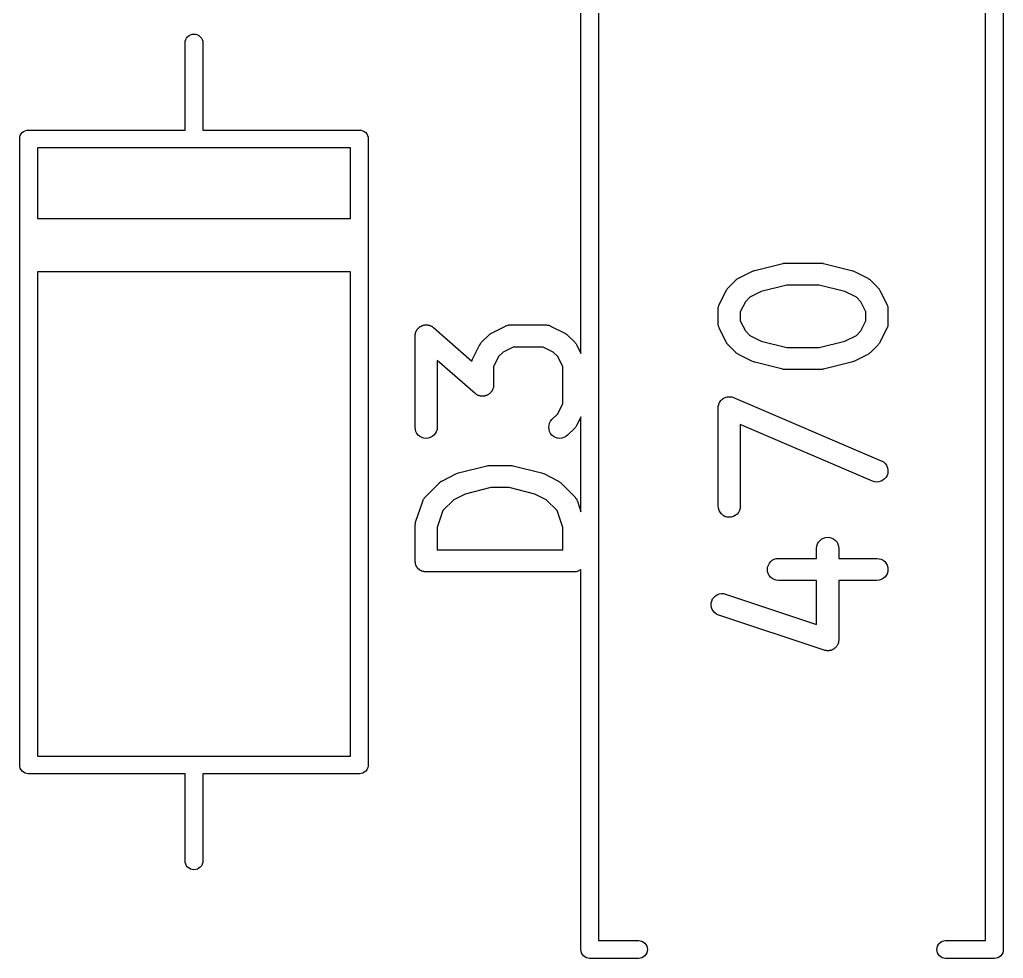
# Model space of a CAD drawing. Extents: x 88 to 197, y -105 to -93.
# Drawn here: x 113.52 to 120.18, y -102.71 to -96.35 of the extents above; entities that cross this region are included whole.
import ezdxf

# ---------------------------------------------------------------- set-up
doc = ezdxf.new("R2010")
doc.units = 0
doc.layers.add('BLACK', color=7, linetype='CONTINUOUS')

msp = doc.modelspace()

# ---------------------------------------------------------------- linework, layer by layer
at = {"layer": 'BLACK', "linetype": 'CONTINUOUS'}
for p, q in [((117.32, -98.6123), (117.32, -96.1129)), ((117.44, -96.17), (117.44, -102.59)), ((120.06, -102.59), (120.06, -96.17)), ((120.18, -96.1129), (120.18, -102.647)), ((114.64, -96.5071), (114.641, -96.4982)), ((114.641, -96.4982), (114.644, -96.4869)), ((114.644, -96.4869), (114.65, -96.4765)), ((114.65, -96.4765), (114.657, -96.4674)), ((114.657, -96.4674), (114.667, -96.4599)), ((114.667, -96.4599), (114.677, -96.4543)), ((114.677, -96.4543), (114.688, -96.4509)), ((114.688, -96.4509), (114.7, -96.4497)), ((114.7, -96.4497), (114.712, -96.4509)), ((114.712, -96.4509), (114.723, -96.4543)), ((114.723, -96.4543), (114.733, -96.4599)), ((114.733, -96.4599), (114.743, -96.4674)), ((114.743, -96.4674), (114.75, -96.4765)), ((114.75, -96.4765), (114.756, -96.4869)), ((114.756, -96.4869), (114.759, -96.4982)), ((114.759, -96.4982), (114.76, -96.5071)), ((114.64, -97.1), (114.64, -96.5071)), ((114.76, -96.5071), (114.76, -97.1)), ((113.557, -97.1043), (113.568, -97.1009)), ((113.568, -97.1009), (113.577, -97.1)), ((113.577, -97.1), (113.58, -97.0997)), ((113.58, -97.0997), (113.583, -97.1)), ((113.583, -97.1), (114.64, -97.1)), ((114.76, -97.1), (115.817, -97.1)), ((115.817, -97.1), (115.82, -97.0997)), ((115.82, -97.0997), (115.823, -97.1)), ((115.823, -97.1), (115.832, -97.1009)), ((115.832, -97.1009), (115.843, -97.1043)), ((113.52, -97.16), (113.521, -97.1482)), ((113.52, -97.1629), (113.52, -97.16)), ((113.52, -97.7571), (113.52, -97.1629)), ((113.521, -97.1482), (113.524, -97.1369)), ((113.524, -97.1369), (113.53, -97.1265)), ((113.53, -97.1265), (113.537, -97.1174)), ((113.537, -97.1174), (113.547, -97.1099)), ((113.547, -97.1099), (113.557, -97.1043)), ((115.843, -97.1043), (115.853, -97.1099)), ((115.853, -97.1099), (115.863, -97.1174)), ((115.863, -97.1174), (115.87, -97.1265)), ((115.87, -97.1265), (115.876, -97.1369)), ((115.876, -97.1369), (115.879, -97.1482)), ((115.879, -97.1482), (115.88, -97.16)), ((115.88, -97.16), (115.88, -97.1629)), ((115.88, -97.1629), (115.88, -97.7571)), ((114.697, -97.22), (113.64, -97.22)), ((113.64, -97.22), (113.64, -97.7)), ((114.7, -97.2203), (114.697, -97.22)), ((114.703, -97.22), (114.7, -97.2203)), ((115.76, -97.22), (114.703, -97.22)), ((115.76, -97.7), (115.76, -97.22)), ((113.64, -97.7), (115.76, -97.7)), ((113.52, -97.76), (113.52, -97.7571)), ((113.52, -97.7629), (113.52, -97.76)), ((113.52, -97.8771), (113.52, -97.7629)), ((115.88, -97.7571), (115.88, -97.76)), ((115.88, -97.76), (115.88, -97.7629)), ((115.88, -97.7629), (115.88, -97.8771)), ((113.52, -97.88), (113.52, -97.8771)), ((113.52, -97.8829), (113.52, -97.88)), ((113.52, -97.9971), (113.52, -97.8829)), ((115.88, -97.8771), (115.88, -97.88)), ((115.88, -97.88), (115.88, -97.8829)), ((115.88, -97.8829), (115.88, -97.9971)), ((113.52, -98), (113.52, -97.9971)), ((113.52, -98.0029), (113.52, -98)), ((113.52, -101.397), (113.52, -98.0029)), ((115.88, -97.9971), (115.88, -98)), ((115.88, -98), (115.88, -98.0029)), ((115.88, -98.0029), (115.88, -101.397)), ((118.497, -98.0508), (118.687, -98.0031)), ((118.687, -98.0031), (118.688, -98.0029)), ((118.688, -98.0029), (118.689, -98.0027)), ((118.689, -98.0027), (118.691, -98.0023)), ((118.691, -98.0023), (118.697, -98.0017)), ((118.697, -98.0017), (118.703, -98.001)), ((118.703, -98.001), (118.704, -98.001)), ((118.704, -98.001), (118.705, -98.0009)), ((118.705, -98.0009), (118.943, -98.0009)), ((118.943, -98.0009), (118.944, -98.0009)), ((118.944, -98.0009), (118.946, -98.0011)), ((118.946, -98.0011), (118.947, -98.001)), ((118.947, -98.001), (118.953, -98.0019)), ((118.953, -98.0019), (118.959, -98.0025)), ((118.959, -98.0025), (118.96, -98.0029)), ((118.96, -98.0029), (118.962, -98.0031)), ((118.962, -98.0031), (119.152, -98.0508)), ((113.64, -98.06), (113.64, -101.34)), ((115.76, -98.06), (113.64, -98.06)), ((115.76, -101.34), (115.76, -98.06)), ((118.386, -98.1041), (118.481, -98.0564)), ((118.481, -98.0564), (118.482, -98.056)), ((118.482, -98.056), (118.483, -98.0559)), ((118.483, -98.0557), (118.489, -98.0533)), ((118.483, -98.0559), (118.483, -98.0557)), ((118.489, -98.0533), (118.496, -98.0509)), ((118.496, -98.0509), (118.497, -98.0508)), ((118.496, -98.0509), (118.496, -98.0509)), ((119.152, -98.0508), (119.153, -98.051)), ((119.153, -98.051), (119.153, -98.0511)), ((119.153, -98.0511), (119.154, -98.0512)), ((119.154, -98.0512), (119.16, -98.0537)), ((119.16, -98.0537), (119.167, -98.0561)), ((119.167, -98.0561), (119.167, -98.0563)), ((119.167, -98.0563), (119.167, -98.0564)), ((119.167, -98.0564), (119.263, -98.1041)), ((118.316, -98.169), (118.319, -98.1657)), ((118.319, -98.1657), (118.367, -98.1181)), ((118.367, -98.1174), (118.371, -98.1147)), ((118.367, -98.1181), (118.367, -98.1174)), ((118.371, -98.1147), (118.374, -98.1119)), ((118.374, -98.1119), (118.376, -98.1102)), ((118.376, -98.1102), (118.379, -98.1082)), ((118.379, -98.1082), (118.383, -98.1063)), ((118.383, -98.1063), (118.386, -98.1041)), ((118.715, -98.1509), (118.541, -98.1943)), ((118.934, -98.1509), (118.715, -98.1509)), ((119.108, -98.1943), (118.934, -98.1509)), ((119.263, -98.1041), (119.264, -98.1045)), ((119.264, -98.1045), (119.267, -98.1068)), ((119.267, -98.1068), (119.271, -98.1088)), ((119.271, -98.1088), (119.273, -98.1108)), ((119.273, -98.1108), (119.276, -98.1125)), ((119.276, -98.1125), (119.279, -98.1154)), ((119.279, -98.1154), (119.282, -98.1181)), ((119.282, -98.1181), (119.33, -98.1657)), ((119.33, -98.1657), (119.331, -98.1665)), ((119.331, -98.1665), (119.333, -98.1698)), ((118.257, -98.2805), (118.305, -98.1852)), ((118.305, -98.1843), (118.308, -98.1808)), ((118.305, -98.1852), (118.305, -98.1843)), ((118.308, -98.1808), (118.31, -98.177)), ((118.31, -98.177), (118.312, -98.1746)), ((118.312, -98.1746), (118.313, -98.172)), ((118.313, -98.172), (118.316, -98.169)), ((118.464, -98.2328), (118.434, -98.2632)), ((118.541, -98.1943), (118.464, -98.2328)), ((119.185, -98.2328), (119.108, -98.1943)), ((119.215, -98.2632), (119.185, -98.2328)), ((119.333, -98.1698), (119.336, -98.1728)), ((119.336, -98.1728), (119.338, -98.1755)), ((119.338, -98.1755), (119.34, -98.1779)), ((119.34, -98.1779), (119.342, -98.1817)), ((119.342, -98.1817), (119.344, -98.1852)), ((119.344, -98.1852), (119.391, -98.2805)), ((118.25, -98.3035), (118.251, -98.2984)), ((118.251, -98.2984), (118.252, -98.2963)), ((118.252, -98.2941), (118.254, -98.2893)), ((118.252, -98.2963), (118.252, -98.2941)), ((118.254, -98.2893), (118.255, -98.2845)), ((118.255, -98.2845), (118.257, -98.2825)), ((118.257, -98.2825), (118.257, -98.2805)), ((118.434, -98.2632), (118.399, -98.3317)), ((119.249, -98.3317), (119.215, -98.2632)), ((119.391, -98.2805), (119.392, -98.2814)), ((119.392, -98.2814), (119.393, -98.2835)), ((119.393, -98.2835), (119.394, -98.2854)), ((119.394, -98.2854), (119.395, -98.2903)), ((119.395, -98.2903), (119.397, -98.2951)), ((119.397, -98.2951), (119.397, -98.2973)), ((119.397, -98.2973), (119.398, -98.2994)), ((119.398, -98.2994), (119.398, -98.3045)), ((118.249, -98.313), (118.25, -98.3108)), ((118.249, -98.314), (118.249, -98.313)), ((118.249, -98.4092), (118.249, -98.314)), ((118.25, -98.3086), (118.25, -98.3035)), ((118.25, -98.3108), (118.25, -98.3086)), ((118.399, -98.3317), (118.399, -98.3915)), ((119.249, -98.3915), (119.249, -98.3317)), ((119.398, -98.3045), (119.399, -98.3096)), ((119.399, -98.3096), (119.399, -98.3118)), ((119.399, -98.3118), (119.399, -98.314)), ((119.399, -98.314), (119.399, -98.4092)), ((116.224, -98.4378), (116.227, -98.4346)), ((116.227, -98.4346), (116.229, -98.4332)), ((116.229, -98.4332), (116.231, -98.4315)), ((116.231, -98.4315), (116.235, -98.4294)), ((116.235, -98.4294), (116.239, -98.4269)), ((116.239, -98.4269), (116.242, -98.426)), ((116.242, -98.426), (116.244, -98.4247)), ((116.244, -98.4247), (116.249, -98.4234)), ((116.249, -98.4234), (116.253, -98.4218)), ((116.253, -98.4218), (116.256, -98.4214)), ((116.256, -98.4214), (116.258, -98.4206)), ((116.258, -98.4206), (116.263, -98.4202)), ((116.263, -98.4202), (116.268, -98.4194)), ((116.268, -98.4194), (116.27, -98.4195)), ((116.27, -98.4195), (116.273, -98.4193)), ((116.273, -98.4193), (116.278, -98.4198)), ((116.278, -98.4198), (116.282, -98.4199)), ((116.282, -98.4199), (116.285, -98.4205)), ((116.285, -98.4205), (116.287, -98.4208)), ((116.287, -98.4208), (116.292, -98.4222)), ((116.292, -98.4222), (116.297, -98.4233)), ((116.297, -98.4233), (116.299, -98.4244)), ((116.299, -98.4244), (116.301, -98.4251)), ((116.301, -98.4251), (116.306, -98.4274)), ((116.306, -98.4274), (116.31, -98.4293)), ((116.31, -98.4293), (116.312, -98.4309)), ((116.312, -98.4309), (116.314, -98.4321)), ((116.314, -98.4321), (116.318, -98.4351)), ((116.715, -98.4748), (116.81, -98.4272)), ((116.81, -98.4272), (116.811, -98.4267)), ((116.811, -98.4267), (116.813, -98.426)), ((116.813, -98.426), (116.815, -98.4249)), ((116.815, -98.4249), (116.82, -98.4235)), ((116.82, -98.4235), (116.825, -98.4217)), ((116.825, -98.4217), (116.827, -98.4214)), ((116.827, -98.4214), (116.829, -98.4207)), ((116.829, -98.4207), (116.834, -98.4202)), ((116.834, -98.4202), (116.839, -98.4194)), ((116.839, -98.4194), (116.842, -98.4195)), ((116.842, -98.4195), (116.844, -98.4193)), ((116.844, -98.4193), (117.082, -98.4193)), ((117.082, -98.4193), (117.083, -98.4193)), ((117.083, -98.4193), (117.085, -98.4195)), ((117.085, -98.4195), (117.087, -98.4195)), ((117.087, -98.4195), (117.092, -98.4204)), ((117.092, -98.4204), (117.097, -98.4209)), ((117.097, -98.4209), (117.1, -98.4216)), ((117.1, -98.4216), (117.102, -98.422)), ((117.102, -98.422), (117.107, -98.4238)), ((117.107, -98.4238), (117.111, -98.4253)), ((117.111, -98.4253), (117.113, -98.4264)), ((117.113, -98.4264), (117.115, -98.4272)), ((117.115, -98.4272), (117.211, -98.4748)), ((118.25, -98.4114), (118.249, -98.4092)), ((118.25, -98.4136), (118.25, -98.4114)), ((118.25, -98.4187), (118.25, -98.4136)), ((118.251, -98.4238), (118.25, -98.4187)), ((118.251, -98.4259), (118.251, -98.4238)), ((118.252, -98.4281), (118.251, -98.4259)), ((118.254, -98.4329), (118.252, -98.4281)), ((118.255, -98.4378), (118.254, -98.4329)), ((118.399, -98.3915), (118.434, -98.46)), ((119.215, -98.46), (119.249, -98.3915)), ((119.395, -98.4339), (119.393, -98.4388)), ((119.397, -98.4291), (119.395, -98.4339)), ((119.398, -98.4248), (119.397, -98.4269)), ((119.397, -98.4269), (119.397, -98.4291)), ((119.399, -98.4147), (119.398, -98.4197)), ((119.398, -98.4197), (119.398, -98.4248)), ((119.399, -98.4092), (119.399, -98.4103)), ((119.399, -98.4103), (119.399, -98.4125)), ((119.399, -98.4125), (119.399, -98.4147)), ((116.197, -98.4932), (116.198, -98.4886)), ((116.197, -98.4943), (116.197, -98.4932)), ((116.197, -99.1133), (116.197, -98.4943)), ((116.198, -98.4839), (116.199, -98.4813)), ((116.198, -98.4886), (116.198, -98.4839)), ((116.199, -98.4787), (116.2, -98.4742)), ((116.199, -98.4813), (116.199, -98.4787)), ((116.2, -98.4742), (116.202, -98.4696)), ((116.202, -98.4696), (116.203, -98.4672)), ((116.203, -98.4647), (116.206, -98.4606)), ((116.203, -98.4672), (116.203, -98.4647)), ((116.206, -98.4606), (116.208, -98.4563)), ((116.208, -98.4563), (116.209, -98.4542)), ((116.209, -98.4542), (116.21, -98.4519)), ((116.21, -98.4519), (116.214, -98.4483)), ((116.214, -98.4483), (116.216, -98.4445)), ((116.216, -98.4445), (116.218, -98.4427)), ((116.218, -98.4427), (116.22, -98.4407)), ((116.22, -98.4407), (116.224, -98.4378)), ((116.318, -98.4351), (116.322, -98.4378)), ((116.322, -98.4378), (116.581, -98.6647)), ((116.648, -98.5365), (116.696, -98.4889)), ((116.696, -98.4881), (116.7, -98.4855)), ((116.696, -98.4889), (116.696, -98.4881)), ((116.7, -98.4855), (116.703, -98.4826)), ((116.703, -98.4826), (116.705, -98.4809)), ((116.705, -98.4809), (116.708, -98.479)), ((116.708, -98.479), (116.711, -98.4771)), ((116.711, -98.4771), (116.715, -98.4748)), ((117.211, -98.4748), (117.212, -98.4753)), ((117.212, -98.4753), (117.215, -98.4776)), ((117.215, -98.4776), (117.219, -98.4796)), ((117.219, -98.4796), (117.221, -98.4816)), ((117.221, -98.4816), (117.224, -98.4833)), ((117.224, -98.4833), (117.227, -98.4862)), ((117.227, -98.4862), (117.23, -98.4889)), ((117.23, -98.4889), (117.278, -98.5365)), ((118.256, -98.4398), (118.255, -98.4378)), ((118.257, -98.4418), (118.256, -98.4398)), ((118.257, -98.4428), (118.257, -98.4418)), ((118.305, -98.538), (118.257, -98.4428)), ((118.434, -98.46), (118.464, -98.4905)), ((118.464, -98.4905), (118.541, -98.5289)), ((119.108, -98.5289), (119.185, -98.4905)), ((119.185, -98.4905), (119.215, -98.46)), ((119.391, -98.4428), (119.344, -98.538)), ((119.392, -98.4407), (119.391, -98.4428)), ((119.393, -98.4388), (119.392, -98.4407)), ((116.586, -98.6512), (116.634, -98.556)), ((116.634, -98.555), (116.637, -98.5515)), ((116.634, -98.556), (116.634, -98.555)), ((116.637, -98.5515), (116.639, -98.5478)), ((116.639, -98.5478), (116.641, -98.5454)), ((116.641, -98.5454), (116.642, -98.5428)), ((116.642, -98.5428), (116.645, -98.5397)), ((116.645, -98.5397), (116.648, -98.5365)), ((117.278, -98.5365), (117.279, -98.5372)), ((117.279, -98.5372), (117.281, -98.5405)), ((117.281, -98.5405), (117.284, -98.5436)), ((117.284, -98.5436), (117.286, -98.5462)), ((117.286, -98.5462), (117.288, -98.5487)), ((117.288, -98.5487), (117.29, -98.5524)), ((117.29, -98.5524), (117.292, -98.556)), ((117.292, -98.556), (117.32, -98.6123)), ((118.307, -98.5416), (118.305, -98.538)), ((118.309, -98.5453), (118.307, -98.5416)), ((118.311, -98.5478), (118.309, -98.5453)), ((118.313, -98.5504), (118.311, -98.5478)), ((118.316, -98.5535), (118.313, -98.5504)), ((118.318, -98.5568), (118.316, -98.5535)), ((118.319, -98.5575), (118.318, -98.5568)), ((118.367, -98.6051), (118.319, -98.5575)), ((118.541, -98.5289), (118.715, -98.5723)), ((118.934, -98.5723), (119.108, -98.5289)), ((119.33, -98.5575), (119.282, -98.6051)), ((119.332, -98.5543), (119.33, -98.5575)), ((119.335, -98.5512), (119.332, -98.5543)), ((119.337, -98.5486), (119.335, -98.5512)), ((119.339, -98.5462), (119.337, -98.5486)), ((119.341, -98.5425), (119.339, -98.5462)), ((119.343, -98.5389), (119.341, -98.5425)), ((119.344, -98.538), (119.343, -98.5389)), ((116.763, -98.6339), (116.728, -98.7025)), ((116.793, -98.6035), (116.763, -98.6339)), ((116.862, -98.5693), (116.793, -98.6035)), ((117.064, -98.5693), (116.862, -98.5693)), ((117.133, -98.6035), (117.064, -98.5693)), ((117.163, -98.6339), (117.133, -98.6035)), ((117.197, -98.7025), (117.163, -98.6339)), ((118.37, -98.6078), (118.367, -98.6051)), ((118.373, -98.6107), (118.37, -98.6078)), ((118.375, -98.6124), (118.373, -98.6107)), ((118.378, -98.6144), (118.375, -98.6124)), ((118.382, -98.6164), (118.378, -98.6144)), ((118.385, -98.6187), (118.382, -98.6164)), ((118.386, -98.6192), (118.385, -98.6187)), ((118.481, -98.6668), (118.386, -98.6192)), ((118.715, -98.5723), (118.934, -98.5723)), ((119.263, -98.6192), (119.167, -98.6668)), ((119.266, -98.6169), (119.263, -98.6192)), ((119.27, -98.615), (119.266, -98.6169)), ((119.272, -98.613), (119.27, -98.615)), ((119.275, -98.6114), (119.272, -98.613)), ((119.278, -98.6085), (119.275, -98.6114)), ((119.281, -98.6059), (119.278, -98.6085)), ((119.282, -98.6051), (119.281, -98.6059)), ((116.604, -98.8841), (116.347, -98.6596)), ((116.347, -98.6596), (116.347, -99.1133)), ((116.581, -98.6647), (116.583, -98.6601)), ((116.583, -98.6601), (116.584, -98.6552)), ((116.584, -98.6552), (116.585, -98.6533)), ((116.585, -98.6533), (116.586, -98.6512)), ((118.482, -98.6669), (118.481, -98.6668)), ((118.482, -98.6671), (118.482, -98.6669)), ((118.488, -98.6695), (118.482, -98.6671)), ((118.495, -98.672), (118.488, -98.6695)), ((118.495, -98.6721), (118.495, -98.672)), ((118.496, -98.6722), (118.495, -98.6721)), ((118.497, -98.6725), (118.496, -98.6722)), ((118.687, -98.7201), (118.497, -98.6725)), ((119.152, -98.6725), (118.962, -98.7201)), ((119.153, -98.6723), (119.152, -98.6724)), ((119.152, -98.6724), (119.152, -98.6725)), ((119.159, -98.6699), (119.153, -98.6723)), ((119.166, -98.6676), (119.159, -98.6699)), ((119.167, -98.6673), (119.166, -98.6674)), ((119.166, -98.6674), (119.166, -98.6676)), ((119.167, -98.6668), (119.167, -98.6673)), ((116.728, -98.7025), (116.728, -98.8276)), ((117.197, -98.9528), (117.197, -98.7025)), ((118.688, -98.7203), (118.687, -98.7201)), ((118.69, -98.7207), (118.688, -98.7203)), ((118.696, -98.7214), (118.69, -98.7207)), ((118.702, -98.7222), (118.696, -98.7214)), ((118.703, -98.7222), (118.702, -98.7222)), ((118.704, -98.7223), (118.703, -98.7222)), ((118.705, -98.7223), (118.704, -98.7223)), ((118.943, -98.7223), (118.705, -98.7223)), ((118.945, -98.7222), (118.943, -98.7223)), ((118.946, -98.7223), (118.945, -98.7222)), ((118.952, -98.7215), (118.946, -98.7223)), ((118.958, -98.7209), (118.952, -98.7215)), ((118.959, -98.7205), (118.958, -98.7209)), ((118.961, -98.7203), (118.959, -98.7205)), ((118.962, -98.7201), (118.961, -98.7203)), ((116.728, -98.8276), (116.728, -98.8287)), ((116.728, -98.8287), (116.728, -98.8333)), ((116.728, -98.8333), (116.728, -98.838)), ((116.608, -98.8868), (116.604, -98.8841)), ((116.611, -98.8898), (116.608, -98.8868)), ((116.614, -98.891), (116.611, -98.8898)), ((116.616, -98.8926), (116.614, -98.891)), ((116.62, -98.8945), (116.616, -98.8926)), ((116.624, -98.8968), (116.62, -98.8945)), ((116.627, -98.8975), (116.624, -98.8968)), ((116.629, -98.8986), (116.627, -98.8975)), ((116.634, -98.8997), (116.629, -98.8986)), ((116.638, -98.9011), (116.634, -98.8997)), ((116.67, -98.9005), (116.667, -98.9013)), ((116.673, -98.9001), (116.67, -98.9005)), ((116.677, -98.8985), (116.673, -98.9001)), ((116.681, -98.8972), (116.677, -98.8985)), ((116.684, -98.8959), (116.681, -98.8972)), ((116.686, -98.895), (116.684, -98.8959)), ((116.69, -98.8926), (116.686, -98.895)), ((116.694, -98.8904), (116.69, -98.8926)), ((116.696, -98.8887), (116.694, -98.8904)), ((116.699, -98.8873), (116.696, -98.8887)), ((116.702, -98.8842), (116.699, -98.8873)), ((116.706, -98.8812), (116.702, -98.8842)), ((116.708, -98.8792), (116.706, -98.8812)), ((116.709, -98.8774), (116.708, -98.8792)), ((116.712, -98.8736), (116.709, -98.8774)), ((116.715, -98.87), (116.712, -98.8736)), ((116.716, -98.8677), (116.715, -98.87)), ((116.718, -98.8656), (116.716, -98.8677)), ((116.72, -98.8613), (116.718, -98.8656)), ((116.722, -98.8572), (116.72, -98.8613)), ((116.723, -98.8547), (116.722, -98.8572)), ((116.724, -98.8523), (116.723, -98.8547)), ((116.725, -98.8477), (116.724, -98.8523)), ((116.727, -98.8432), (116.725, -98.8477)), ((116.728, -98.838), (116.727, -98.8406)), ((116.727, -98.8406), (116.727, -98.8432)), ((116.641, -98.9014), (116.638, -98.9011)), ((116.643, -98.902), (116.641, -98.9014)), ((116.648, -98.9021), (116.643, -98.902)), ((116.653, -98.9026), (116.648, -98.9021)), ((116.655, -98.9024), (116.653, -98.9026)), ((116.658, -98.9025), (116.655, -98.9024)), ((116.663, -98.9017), (116.658, -98.9025)), ((116.667, -98.9013), (116.663, -98.9017)), ((117.163, -99.0213), (117.197, -98.9528)), ((118.25, -98.9721), (118.251, -98.9651)), ((118.251, -98.9646), (118.253, -98.9578)), ((118.251, -98.9648), (118.251, -98.9646)), ((118.251, -98.9651), (118.251, -98.9648)), ((118.253, -98.9578), (118.255, -98.9511)), ((118.255, -98.9511), (118.256, -98.9509)), ((118.256, -98.9506), (118.259, -98.9445)), ((118.256, -98.9509), (118.256, -98.9506)), ((118.259, -98.9445), (118.262, -98.9383)), ((118.262, -98.9383), (118.263, -98.9381)), ((118.263, -98.9379), (118.267, -98.9325)), ((118.263, -98.9381), (118.263, -98.9379)), ((118.267, -98.9325), (118.272, -98.9271)), ((118.272, -98.9267), (118.278, -98.9223)), ((118.272, -98.9269), (118.272, -98.9267)), ((118.272, -98.9271), (118.272, -98.9269)), ((118.278, -98.9223), (118.283, -98.9179)), ((118.283, -98.9179), (118.284, -98.9178)), ((118.284, -98.9176), (118.29, -98.9144)), ((118.284, -98.9178), (118.284, -98.9176)), ((118.29, -98.9144), (118.296, -98.9111)), ((118.296, -98.9111), (118.297, -98.9111)), ((118.297, -98.9109), (118.303, -98.909)), ((118.297, -98.9111), (118.297, -98.9109)), ((118.303, -98.909), (118.31, -98.907)), ((118.31, -98.907), (118.311, -98.907)), ((118.311, -98.9069), (118.318, -98.9063)), ((118.311, -98.907), (118.311, -98.9069)), ((118.318, -98.9063), (118.325, -98.9057)), ((118.325, -98.9057), (118.325, -98.9057)), ((118.325, -98.9057), (118.333, -98.9065)), ((118.325, -98.9057), (118.325, -98.9057)), ((118.333, -98.9065), (118.339, -98.9072)), ((118.339, -98.9072), (118.34, -98.9073)), ((118.34, -98.9073), (118.34, -98.9073)), ((118.34, -98.9073), (118.347, -98.9094)), ((118.347, -98.9094), (118.353, -98.9115)), ((118.353, -98.9115), (118.354, -98.9117)), ((118.354, -98.9117), (118.354, -98.9117)), ((118.354, -98.9117), (119.354, -99.3403)), ((117.124, -99.0603), (117.163, -99.0213)), ((118.249, -98.9791), (118.25, -98.9721)), ((118.249, -98.9794), (118.249, -98.9791)), ((118.249, -98.9796), (118.249, -98.9794)), ((118.249, -98.9807), (118.249, -98.9796)), ((118.249, -99.6473), (118.249, -98.9807)), ((117.102, -99.1131), (117.104, -99.0985)), ((117.104, -99.0985), (117.108, -99.0845)), ((117.108, -99.0845), (117.115, -99.0716)), ((117.115, -99.0716), (117.124, -99.0603)), ((117.291, -99.1002), (117.289, -99.1037)), ((117.292, -99.0993), (117.291, -99.1002)), ((117.32, -99.0429), (117.292, -99.0993)), ((117.32, -99.6857), (117.32, -99.0429)), ((119.295, -99.4782), (118.399, -99.0944)), ((118.399, -99.0944), (118.399, -99.6473)), ((116.199, -99.1279), (116.197, -99.1133)), ((116.203, -99.1419), (116.199, -99.1279)), ((116.21, -99.1548), (116.203, -99.1419)), ((116.219, -99.1662), (116.21, -99.1548)), ((116.23, -99.1755), (116.219, -99.1662)), ((116.325, -99.1669), (116.313, -99.1761)), ((116.334, -99.1557), (116.325, -99.1669)), ((116.341, -99.1429), (116.334, -99.1557)), ((116.346, -99.1289), (116.341, -99.1429)), ((116.347, -99.1144), (116.346, -99.1289)), ((116.347, -99.1133), (116.347, -99.1144)), ((117.104, -99.1276), (117.102, -99.1131)), ((117.108, -99.1417), (117.104, -99.1276)), ((117.115, -99.1546), (117.108, -99.1417)), ((117.124, -99.166), (117.115, -99.1546)), ((117.135, -99.1754), (117.124, -99.166)), ((117.229, -99.1671), (117.218, -99.1762)), ((117.23, -99.1664), (117.229, -99.1671)), ((117.278, -99.1187), (117.23, -99.1664)), ((117.28, -99.1155), (117.278, -99.1187)), ((117.283, -99.1125), (117.28, -99.1155)), ((117.285, -99.1098), (117.283, -99.1125)), ((117.287, -99.1074), (117.285, -99.1098)), ((117.289, -99.1037), (117.287, -99.1074)), ((116.243, -99.1825), (116.23, -99.1755)), ((116.257, -99.1868), (116.243, -99.1825)), ((116.272, -99.1883), (116.257, -99.1868)), ((116.286, -99.187), (116.272, -99.1883)), ((116.3, -99.1829), (116.286, -99.187)), ((116.313, -99.1761), (116.3, -99.1829)), ((117.148, -99.1824), (117.135, -99.1754)), ((117.162, -99.1867), (117.148, -99.1824)), ((117.176, -99.1883), (117.162, -99.1867)), ((117.191, -99.1871), (117.176, -99.1883)), ((117.205, -99.183), (117.191, -99.1871)), ((117.218, -99.1762), (117.205, -99.183)), ((119.354, -99.3403), (119.355, -99.3407)), ((119.355, -99.3407), (119.368, -99.348)), ((119.368, -99.348), (119.379, -99.3575)), ((119.379, -99.3575), (119.388, -99.369)), ((116.382, -99.4748), (116.477, -99.4272)), ((116.477, -99.4272), (116.478, -99.4267)), ((116.478, -99.4264), (116.485, -99.4241)), ((116.478, -99.4266), (116.478, -99.4264)), ((116.478, -99.4267), (116.478, -99.4266)), ((116.485, -99.4241), (116.492, -99.4217)), ((116.492, -99.4215), (116.683, -99.3739)), ((116.492, -99.4216), (116.492, -99.4215)), ((116.492, -99.4217), (116.492, -99.4216)), ((116.683, -99.3739), (116.684, -99.3737)), ((116.684, -99.3737), (116.685, -99.3735)), ((116.685, -99.3735), (116.686, -99.3731)), ((116.686, -99.3731), (116.692, -99.3725)), ((116.692, -99.3725), (116.698, -99.3717)), ((116.698, -99.3717), (116.7, -99.3718)), ((116.7, -99.3718), (116.701, -99.3717)), ((116.701, -99.3717), (116.844, -99.3717)), ((116.844, -99.3717), (116.845, -99.3717)), ((116.845, -99.3717), (116.846, -99.3718)), ((116.846, -99.3718), (116.848, -99.3718)), ((116.848, -99.3718), (116.853, -99.3726)), ((116.853, -99.3726), (116.859, -99.3733)), ((116.859, -99.3733), (116.861, -99.3737)), ((116.861, -99.3737), (116.862, -99.3739)), ((116.862, -99.3739), (117.052, -99.4215)), ((117.052, -99.4215), (117.053, -99.4218)), ((117.053, -99.4218), (117.054, -99.4219)), ((117.054, -99.4219), (117.054, -99.422)), ((117.054, -99.422), (117.061, -99.4245)), ((117.061, -99.4245), (117.067, -99.4269)), ((117.067, -99.4269), (117.068, -99.4271)), ((117.068, -99.4271), (117.068, -99.4272)), ((117.068, -99.4272), (117.163, -99.4748)), ((119.388, -99.369), (119.394, -99.3821)), ((119.398, -99.4253), (119.393, -99.4393)), ((119.394, -99.3821), (119.398, -99.3962)), ((119.398, -99.3962), (119.399, -99.4108)), ((119.399, -99.4108), (119.398, -99.4253)), ((116.267, -99.5841), (116.362, -99.4889)), ((116.362, -99.4889), (116.363, -99.4881)), ((116.363, -99.4881), (116.366, -99.4855)), ((116.366, -99.4855), (116.369, -99.4826)), ((116.369, -99.4826), (116.372, -99.4809)), ((116.372, -99.4809), (116.374, -99.479)), ((116.374, -99.479), (116.378, -99.4771)), ((116.378, -99.4771), (116.382, -99.4748)), ((117.163, -99.4748), (117.164, -99.4753)), ((117.164, -99.4753), (117.168, -99.4776)), ((117.168, -99.4776), (117.171, -99.4796)), ((117.171, -99.4796), (117.174, -99.4816)), ((117.174, -99.4816), (117.176, -99.4833)), ((117.176, -99.4833), (117.179, -99.4862)), ((117.179, -99.4862), (117.183, -99.4889)), ((117.183, -99.4889), (117.278, -99.5841)), ((119.309, -99.4826), (119.295, -99.4782)), ((119.323, -99.4842), (119.309, -99.4826)), ((119.338, -99.483), (119.323, -99.4842)), ((119.352, -99.479), (119.338, -99.483)), ((119.365, -99.4723), (119.352, -99.479)), ((119.376, -99.4632), (119.365, -99.4723)), ((119.386, -99.452), (119.376, -99.4632)), ((119.393, -99.4393), (119.386, -99.452)), ((116.537, -99.565), (116.46, -99.6035)), ((116.71, -99.5217), (116.537, -99.565)), ((116.835, -99.5217), (116.71, -99.5217)), ((117.008, -99.565), (116.835, -99.5217)), ((117.085, -99.6035), (117.008, -99.565)), ((116.201, -99.7563), (116.249, -99.6134)), ((116.249, -99.6124), (116.25, -99.6104)), ((116.249, -99.6134), (116.249, -99.6124)), ((116.25, -99.6104), (116.251, -99.6083)), ((116.251, -99.6083), (116.253, -99.6038)), ((116.253, -99.6038), (116.255, -99.5991)), ((116.255, -99.5991), (116.257, -99.5974)), ((116.257, -99.5974), (116.258, -99.5954)), ((116.258, -99.5954), (116.261, -99.5915)), ((116.261, -99.5915), (116.264, -99.5873)), ((116.264, -99.5873), (116.266, -99.5858)), ((116.266, -99.5858), (116.267, -99.5841)), ((116.46, -99.6035), (116.386, -99.6777)), ((117.159, -99.6777), (117.085, -99.6035)), ((117.278, -99.5841), (117.279, -99.5849)), ((117.279, -99.5849), (117.28, -99.5866)), ((117.28, -99.5866), (117.282, -99.5881)), ((117.282, -99.5881), (117.284, -99.5923)), ((117.284, -99.5923), (117.288, -99.5963)), ((117.288, -99.5963), (117.289, -99.5982)), ((117.289, -99.5982), (117.29, -99.6001)), ((117.29, -99.6001), (117.292, -99.6047)), ((117.292, -99.6047), (117.294, -99.6093)), ((117.294, -99.6093), (117.295, -99.6114)), ((117.295, -99.6114), (117.296, -99.6134)), ((117.296, -99.6134), (117.32, -99.6857)), ((116.386, -99.6777), (116.347, -99.7922)), ((117.197, -99.7922), (117.159, -99.6777)), ((118.251, -99.6619), (118.249, -99.6473)), ((118.255, -99.6759), (118.251, -99.6619)), ((118.262, -99.6888), (118.255, -99.6759)), ((118.271, -99.7002), (118.262, -99.6888)), ((118.282, -99.7095), (118.271, -99.7002)), ((118.386, -99.6897), (118.377, -99.7009)), ((118.393, -99.6769), (118.386, -99.6897)), ((118.398, -99.6629), (118.393, -99.6769)), ((118.399, -99.6484), (118.398, -99.6629)), ((118.399, -99.6473), (118.399, -99.6484)), ((116.199, -99.7644), (116.2, -99.7604)), ((116.199, -99.7675), (116.199, -99.7644)), ((116.2, -99.7604), (116.201, -99.7563)), ((118.295, -99.7165), (118.282, -99.7095)), ((118.309, -99.7208), (118.295, -99.7165)), ((118.324, -99.7223), (118.309, -99.7208)), ((118.338, -99.721), (118.324, -99.7223)), ((118.352, -99.7169), (118.338, -99.721)), ((118.365, -99.7101), (118.352, -99.7169)), ((118.377, -99.7009), (118.365, -99.7101)), ((116.197, -99.779), (116.198, -99.7748)), ((116.197, -99.78), (116.197, -99.779)), ((116.197, -100.018), (116.197, -99.78)), ((116.198, -99.7706), (116.199, -99.7675)), ((116.198, -99.7748), (116.198, -99.7706)), ((116.347, -99.7922), (116.347, -99.9431)), ((117.197, -99.9431), (117.197, -99.7922)), ((118.922, -99.9035), (118.929, -99.8907)), ((118.929, -99.8907), (118.939, -99.8795)), ((118.939, -99.8795), (118.95, -99.8703)), ((118.95, -99.8703), (118.963, -99.8635)), ((118.963, -99.8635), (118.977, -99.8594)), ((118.977, -99.8594), (118.992, -99.858)), ((118.992, -99.858), (119.006, -99.8596)), ((119.006, -99.8596), (119.02, -99.8639)), ((119.02, -99.8639), (119.033, -99.8709)), ((119.033, -99.8709), (119.044, -99.8802)), ((119.044, -99.8802), (119.054, -99.8915)), ((119.054, -99.8915), (119.06, -99.9045)), ((116.347, -99.9431), (117.197, -99.9431)), ((118.916, -99.932), (118.918, -99.9175)), ((118.916, -99.933), (118.916, -99.932)), ((118.916, -100.001), (118.916, -99.933)), ((118.918, -99.9175), (118.922, -99.9035)), ((119.06, -99.9045), (119.065, -99.9185)), ((119.065, -99.9185), (119.066, -99.933)), ((119.066, -99.933), (119.066, -100.001)), ((116.198, -100.025), (116.197, -100.018)), ((116.199, -100.032), (116.198, -100.025)), ((116.199, -100.033), (116.199, -100.032)), ((116.199, -100.032), (116.199, -100.032)), ((116.201, -100.039), (116.199, -100.033)), ((118.596, -100.034), (118.605, -100.023)), ((118.605, -100.023), (118.616, -100.013)), ((118.616, -100.013), (118.629, -100.007)), ((118.629, -100.007), (118.643, -100.002)), ((118.643, -100.002), (118.658, -100.001)), ((118.658, -100.001), (118.916, -100.001)), ((119.066, -100.001), (119.324, -100.001)), ((119.324, -100.001), (119.325, -100.001)), ((119.325, -100.001), (119.34, -100.003)), ((119.34, -100.003), (119.354, -100.007)), ((119.354, -100.007), (119.367, -100.014)), ((119.367, -100.014), (119.378, -100.023)), ((119.378, -100.023), (119.387, -100.035)), ((116.203, -100.046), (116.201, -100.039)), ((116.203, -100.047), (116.203, -100.046)), ((116.203, -100.046), (116.203, -100.046)), ((116.206, -100.053), (116.203, -100.047)), ((116.21, -100.059), (116.206, -100.053)), ((116.21, -100.06), (116.21, -100.059)), ((116.21, -100.059), (116.21, -100.059)), ((116.214, -100.065), (116.21, -100.06)), ((116.219, -100.071), (116.214, -100.065)), ((116.225, -100.075), (116.219, -100.071)), ((116.219, -100.071), (116.219, -100.071)), ((116.219, -100.071), (116.219, -100.071)), ((116.23, -100.08), (116.225, -100.075)), ((116.237, -100.084), (116.23, -100.08)), ((116.23, -100.08), (116.23, -100.08)), ((116.23, -100.08), (116.23, -100.08)), ((116.243, -100.087), (116.237, -100.084)), ((116.25, -100.089), (116.243, -100.087)), ((116.243, -100.087), (116.243, -100.087)), ((116.243, -100.087), (116.243, -100.087)), ((116.257, -100.091), (116.25, -100.089)), ((116.257, -100.092), (116.257, -100.091)), ((116.257, -100.091), (116.257, -100.091)), ((116.264, -100.092), (116.257, -100.092)), ((116.271, -100.093), (116.264, -100.092)), ((116.272, -100.093), (116.271, -100.093)), ((117.272, -100.093), (116.272, -100.093)), ((116.272, -100.093), (116.272, -100.093)), ((116.272, -100.093), (116.272, -100.093)), ((116.272, -100.093), (116.272, -100.093)), ((117.279, -100.092), (117.272, -100.093)), ((117.286, -100.092), (117.279, -100.092)), ((117.287, -100.092), (117.286, -100.092)), ((117.294, -100.09), (117.287, -100.092)), ((117.287, -100.092), (117.287, -100.092)), ((117.3, -100.088), (117.294, -100.09)), ((117.301, -100.088), (117.3, -100.088)), ((117.307, -100.084), (117.301, -100.087)), ((117.301, -100.087), (117.301, -100.088)), ((117.313, -100.081), (117.307, -100.084)), ((117.314, -100.081), (117.313, -100.081)), ((117.319, -100.076), (117.314, -100.081)), ((117.314, -100.081), (117.314, -100.081)), ((117.32, -100.076), (117.319, -100.076)), ((117.32, -102.647), (117.32, -100.076)), ((118.583, -100.075), (118.584, -100.061)), ((118.584, -100.09), (118.583, -100.075)), ((118.584, -100.061), (118.589, -100.047)), ((118.588, -100.104), (118.584, -100.09)), ((118.589, -100.047), (118.596, -100.034)), ((119.387, -100.035), (119.394, -100.048)), ((119.394, -100.048), (119.398, -100.062)), ((119.398, -100.091), (119.394, -100.105)), ((119.398, -100.062), (119.399, -100.076)), ((119.399, -100.076), (119.398, -100.091)), ((118.595, -100.117), (118.588, -100.104)), ((118.604, -100.128), (118.595, -100.117)), ((118.615, -100.138), (118.604, -100.128)), ((118.628, -100.145), (118.615, -100.138)), ((118.642, -100.149), (118.628, -100.145)), ((118.657, -100.151), (118.642, -100.149)), ((118.658, -100.151), (118.657, -100.151)), ((118.916, -100.151), (118.658, -100.151)), ((118.916, -100.448), (118.916, -100.151)), ((119.324, -100.151), (119.066, -100.151)), ((119.066, -100.151), (119.066, -100.552)), ((119.339, -100.149), (119.324, -100.151)), ((119.353, -100.145), (119.339, -100.149)), ((119.366, -100.138), (119.353, -100.145)), ((119.377, -100.129), (119.366, -100.138)), ((119.387, -100.118), (119.377, -100.129)), ((119.394, -100.105), (119.387, -100.118)), ((118.202, -100.304), (118.206, -100.29)), ((118.206, -100.29), (118.212, -100.276)), ((118.212, -100.276), (118.22, -100.265)), ((118.22, -100.265), (118.231, -100.255)), ((118.231, -100.255), (118.243, -100.247)), ((118.243, -100.247), (118.257, -100.242)), ((118.257, -100.242), (118.272, -100.239)), ((118.272, -100.239), (118.286, -100.24)), ((118.286, -100.24), (118.3, -100.243)), ((118.3, -100.243), (118.916, -100.448)), ((118.202, -100.319), (118.202, -100.304)), ((118.204, -100.333), (118.202, -100.319)), ((118.209, -100.347), (118.204, -100.333)), ((118.217, -100.359), (118.209, -100.347)), ((118.227, -100.37), (118.217, -100.359)), ((118.239, -100.379), (118.227, -100.37)), ((118.252, -100.385), (118.239, -100.379)), ((118.253, -100.385), (118.252, -100.385)), ((118.967, -100.623), (118.253, -100.385)), ((119.065, -100.565), (119.064, -100.568)), ((119.066, -100.558), (119.065, -100.562)), ((119.065, -100.562), (119.065, -100.565)), ((119.066, -100.552), (119.066, -100.553)), ((119.066, -100.553), (119.066, -100.558)), ((118.972, -100.624), (118.967, -100.623)), ((118.976, -100.626), (118.972, -100.624)), ((118.979, -100.626), (118.976, -100.626)), ((118.982, -100.626), (118.979, -100.626)), ((118.986, -100.627), (118.982, -100.626)), ((118.991, -100.627), (118.986, -100.627)), ((118.993, -100.627), (118.991, -100.627)), ((118.996, -100.627), (118.993, -100.627)), ((119.001, -100.626), (118.996, -100.627)), ((119.005, -100.626), (119.001, -100.626)), ((119.008, -100.625), (119.005, -100.626)), ((119.011, -100.624), (119.008, -100.625)), ((119.015, -100.623), (119.011, -100.624)), ((119.019, -100.622), (119.015, -100.623)), ((119.022, -100.62), (119.019, -100.622)), ((119.024, -100.619), (119.022, -100.62)), ((119.028, -100.617), (119.024, -100.619)), ((119.032, -100.615), (119.028, -100.617)), ((119.034, -100.613), (119.032, -100.615)), ((119.037, -100.612), (119.034, -100.613)), ((119.04, -100.608), (119.037, -100.612)), ((119.044, -100.606), (119.04, -100.608)), ((119.045, -100.603), (119.044, -100.606)), ((119.047, -100.602), (119.045, -100.603)), ((119.05, -100.598), (119.047, -100.602)), ((119.053, -100.594), (119.05, -100.598)), ((119.054, -100.592), (119.053, -100.594)), ((119.056, -100.59), (119.054, -100.592)), ((119.058, -100.586), (119.056, -100.59)), ((119.06, -100.582), (119.058, -100.586)), ((119.061, -100.579), (119.06, -100.582)), ((119.062, -100.576), (119.061, -100.579)), ((119.063, -100.572), (119.062, -100.576)), ((119.064, -100.568), (119.063, -100.572)), ((113.64, -101.34), (114.697, -101.34)), ((114.697, -101.34), (114.7, -101.34)), ((114.7, -101.34), (114.703, -101.34)), ((114.703, -101.34), (115.76, -101.34)), ((113.52, -101.4), (113.52, -101.397)), ((113.521, -101.412), (113.52, -101.4)), ((113.524, -101.423), (113.521, -101.412)), ((113.53, -101.433), (113.524, -101.423)), ((115.876, -101.423), (115.87, -101.433)), ((115.879, -101.412), (115.876, -101.423)), ((115.88, -101.4), (115.879, -101.412)), ((115.88, -101.397), (115.88, -101.4)), ((113.537, -101.443), (113.53, -101.433)), ((113.547, -101.45), (113.537, -101.443)), ((113.557, -101.456), (113.547, -101.45)), ((113.568, -101.459), (113.557, -101.456)), ((113.577, -101.46), (113.568, -101.459)), ((113.58, -101.46), (113.577, -101.46)), ((113.577, -101.46), (113.577, -101.46)), ((113.583, -101.46), (113.58, -101.46)), ((114.64, -101.46), (113.583, -101.46)), ((114.64, -102.053), (114.64, -101.46)), ((115.817, -101.46), (114.76, -101.46)), ((114.76, -101.46), (114.76, -102.053)), ((115.82, -101.46), (115.817, -101.46)), ((115.823, -101.46), (115.82, -101.46)), ((115.832, -101.459), (115.823, -101.46)), ((115.823, -101.46), (115.823, -101.46)), ((115.843, -101.456), (115.832, -101.459)), ((115.853, -101.45), (115.843, -101.456)), ((115.863, -101.443), (115.853, -101.45)), ((115.87, -101.433), (115.863, -101.443)), ((114.641, -102.062), (114.64, -102.053)), ((114.644, -102.073), (114.641, -102.062)), ((114.65, -102.083), (114.644, -102.073)), ((114.657, -102.093), (114.65, -102.083)), ((114.667, -102.1), (114.657, -102.093)), ((114.743, -102.093), (114.733, -102.1)), ((114.75, -102.083), (114.743, -102.093)), ((114.756, -102.073), (114.75, -102.083)), ((114.759, -102.062), (114.756, -102.073)), ((114.76, -102.053), (114.759, -102.062)), ((114.677, -102.106), (114.667, -102.1)), ((114.688, -102.109), (114.677, -102.106)), ((114.7, -102.11), (114.688, -102.109)), ((114.712, -102.109), (114.7, -102.11)), ((114.723, -102.106), (114.712, -102.109)), ((114.733, -102.1), (114.723, -102.106)), ((117.44, -102.59), (117.713, -102.59)), ((117.713, -102.59), (117.722, -102.591)), ((117.722, -102.591), (117.733, -102.594)), ((117.733, -102.594), (117.743, -102.6)), ((117.743, -102.6), (117.753, -102.607)), ((117.753, -102.607), (117.76, -102.617)), ((117.76, -102.617), (117.766, -102.627)), ((117.766, -102.627), (117.769, -102.638)), ((119.731, -102.638), (119.734, -102.627)), ((119.734, -102.627), (119.74, -102.617)), ((119.74, -102.617), (119.747, -102.607)), ((119.747, -102.607), (119.757, -102.6)), ((119.757, -102.6), (119.767, -102.594)), ((119.767, -102.594), (119.778, -102.591)), ((119.778, -102.591), (119.787, -102.59)), ((119.787, -102.59), (120.06, -102.59)), ((117.32, -102.65), (117.32, -102.647)), ((117.321, -102.662), (117.32, -102.65)), ((117.324, -102.673), (117.321, -102.662)), ((117.33, -102.683), (117.324, -102.673)), ((117.337, -102.693), (117.33, -102.683)), ((117.347, -102.7), (117.337, -102.693)), ((117.753, -102.693), (117.743, -102.7)), ((117.76, -102.683), (117.753, -102.693)), ((117.766, -102.673), (117.76, -102.683)), ((117.769, -102.662), (117.766, -102.673)), ((117.769, -102.638), (117.77, -102.65)), ((117.77, -102.65), (117.769, -102.662)), ((119.73, -102.65), (119.731, -102.638)), ((119.731, -102.662), (119.73, -102.65)), ((119.734, -102.673), (119.731, -102.662)), ((119.74, -102.683), (119.734, -102.673)), ((119.747, -102.693), (119.74, -102.683)), ((119.757, -102.7), (119.747, -102.693)), ((120.163, -102.693), (120.153, -102.7)), ((120.17, -102.683), (120.163, -102.693)), ((120.176, -102.673), (120.17, -102.683)), ((120.179, -102.662), (120.176, -102.673)), ((120.18, -102.653), (120.179, -102.662)), ((120.18, -102.647), (120.18, -102.65)), ((120.18, -102.65), (120.18, -102.653)), ((117.357, -102.706), (117.347, -102.7)), ((117.368, -102.709), (117.357, -102.706)), ((117.377, -102.71), (117.368, -102.709)), ((117.38, -102.71), (117.377, -102.71)), ((117.377, -102.71), (117.377, -102.71)), ((117.383, -102.71), (117.38, -102.71)), ((117.713, -102.71), (117.383, -102.71)), ((117.722, -102.709), (117.713, -102.71)), ((117.733, -102.706), (117.722, -102.709)), ((117.743, -102.7), (117.733, -102.706)), ((119.767, -102.706), (119.757, -102.7)), ((119.778, -102.709), (119.767, -102.706)), ((119.787, -102.71), (119.778, -102.709)), ((120.117, -102.71), (119.787, -102.71)), ((120.12, -102.71), (120.117, -102.71)), ((120.132, -102.709), (120.12, -102.71)), ((120.143, -102.706), (120.132, -102.709)), ((120.153, -102.7), (120.143, -102.706))]:
    msp.add_line(p, q, dxfattribs=at)

doc.saveas('drawing.dxf')
